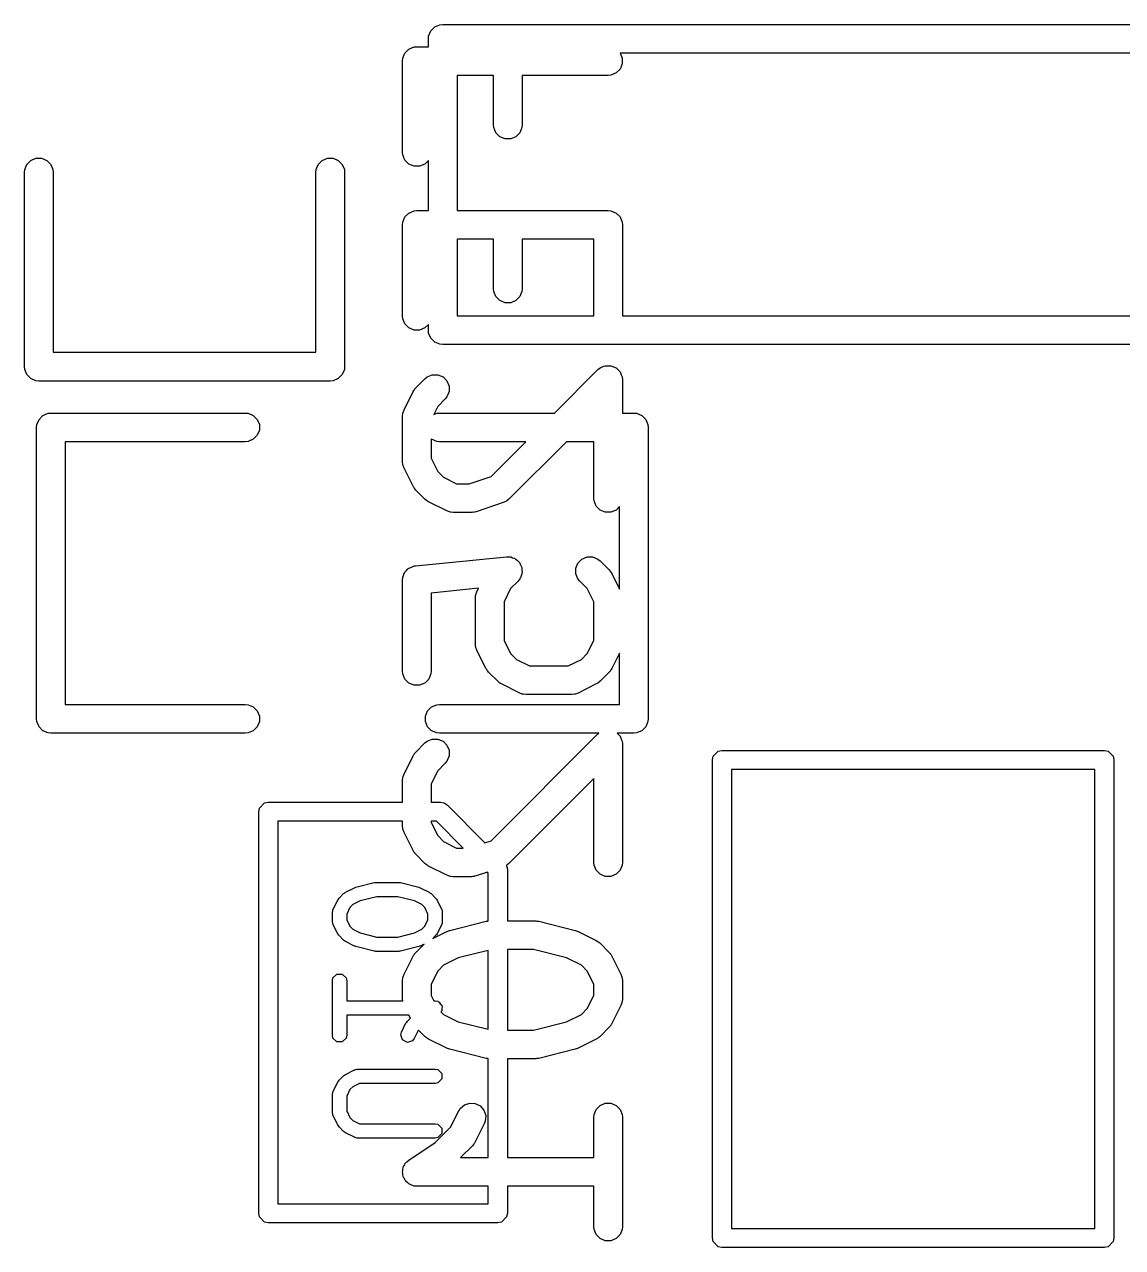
# Model space of a CAD drawing. Extents: x -2.1 to 1.75, y 0.25 to 2.72.
# Drawn here: x 0.987 to 1.2131, y 1.0344 to 1.2863 of the extents above; entities that cross this region are included whole.
import ezdxf

# ---------------------------------------------------------------- set-up
doc = ezdxf.new("R2010")
doc.units = 0
doc.header["$MEASUREMENT"] = 0
doc.layers.add('BLACK', color=7, linetype='CONTINUOUS')

msp = doc.modelspace()

# ---------------------------------------------------------------- linework, layer by layer
at = {"layer": 'BLACK', "linetype": 'CONTINUOUS'}
for p, q in [((1.07025, 1.28388), (1.07069, 1.28495)), ((1.07069, 1.28495), (1.07151, 1.28576)), ((1.07151, 1.28576), (1.07257, 1.2862)), ((1.07257, 1.2862), (1.07315, 1.28626)), ((1.07315, 1.28626), (1.23315, 1.28626)), ((1.0702, 1.28331), (1.07025, 1.28388)), ((1.0702, 1.28168), (1.0702, 1.28331)), ((1.06487, 1.27873), (1.06493, 1.27931)), ((1.06493, 1.27931), (1.06537, 1.28037)), ((1.06537, 1.28037), (1.06619, 1.28119)), ((1.06619, 1.28119), (1.06725, 1.28163)), ((1.06725, 1.28163), (1.06783, 1.28168)), ((1.06783, 1.28168), (1.0702, 1.28168)), ((1.10966, 1.28035), (1.11009, 1.27931)), ((1.2302, 1.28035), (1.10966, 1.28035)), ((1.11009, 1.27931), (1.11009, 1.27815)), ((1.06487, 1.25998), (1.06487, 1.27873)), ((1.10965, 1.27709), (1.10884, 1.27628)), ((1.11009, 1.27815), (1.10965, 1.27709)), ((1.08362, 1.27578), (1.0761, 1.27578)), ((1.0761, 1.27578), (1.0761, 1.24794)), ((1.08362, 1.26561), (1.08362, 1.27578)), ((1.1072, 1.27578), (1.08953, 1.27578)), ((1.08953, 1.27578), (1.08953, 1.26561)), ((1.10777, 1.27583), (1.1072, 1.27578)), ((1.10884, 1.27628), (1.10777, 1.27583)), ((1.08368, 1.26503), (1.08362, 1.26561)), ((1.08412, 1.26397), (1.08368, 1.26503)), ((1.08947, 1.26503), (1.08903, 1.26397)), ((1.08953, 1.26561), (1.08947, 1.26503)), ((1.08493, 1.26315), (1.08412, 1.26397)), ((1.086, 1.26271), (1.08493, 1.26315)), ((1.08715, 1.26271), (1.086, 1.26271)), ((1.08822, 1.26315), (1.08715, 1.26271)), ((1.08903, 1.26397), (1.08822, 1.26315)), ((1.06493, 1.25941), (1.06487, 1.25998)), ((1.06537, 1.25834), (1.06493, 1.25941)), ((0.9871, 1.25638), (0.98754, 1.25745)), ((0.98754, 1.25745), (0.98836, 1.25826)), ((0.98836, 1.25826), (0.98942, 1.2587)), ((0.98942, 1.2587), (0.99058, 1.2587)), ((0.99058, 1.2587), (0.99164, 1.25826)), ((0.99164, 1.25826), (0.99246, 1.25745)), ((0.99246, 1.25745), (0.9929, 1.25638)), ((1.0471, 1.25638), (1.04754, 1.25745)), ((1.04754, 1.25745), (1.04836, 1.25826)), ((1.04836, 1.25826), (1.04942, 1.2587)), ((1.04942, 1.2587), (1.05058, 1.2587)), ((1.05058, 1.2587), (1.05164, 1.25826)), ((1.05164, 1.25826), (1.05246, 1.25745)), ((1.05246, 1.25745), (1.0529, 1.25638)), ((1.06619, 1.25753), (1.06537, 1.25834)), ((1.06725, 1.25709), (1.06619, 1.25753)), ((1.0684, 1.25709), (1.06725, 1.25709)), ((1.06947, 1.25753), (1.0684, 1.25709)), ((1.0702, 1.25826), (1.06947, 1.25753)), ((1.0702, 1.24794), (1.0702, 1.25826)), ((0.98705, 1.25581), (0.9871, 1.25638)), ((0.98705, 1.21581), (0.98705, 1.25581)), ((0.9929, 1.25638), (0.99295, 1.25581)), ((0.99295, 1.25581), (0.99295, 1.21876)), ((1.04705, 1.25581), (1.0471, 1.25638)), ((1.04705, 1.21876), (1.04705, 1.25581)), ((1.0529, 1.25638), (1.05295, 1.25581)), ((1.05295, 1.25581), (1.05295, 1.21581)), ((1.06493, 1.24556), (1.06537, 1.24663)), ((1.06537, 1.24663), (1.06619, 1.24744)), ((1.06619, 1.24744), (1.06725, 1.24788)), ((1.06725, 1.24788), (1.06783, 1.24794)), ((1.06783, 1.24794), (1.0702, 1.24794)), ((1.0761, 1.24794), (1.1072, 1.24794)), ((1.1072, 1.24794), (1.10777, 1.24788)), ((1.10777, 1.24788), (1.10884, 1.24744)), ((1.10884, 1.24744), (1.10965, 1.24663)), ((1.10965, 1.24663), (1.11009, 1.24556)), ((1.06487, 1.24499), (1.06493, 1.24556)), ((1.06487, 1.22624), (1.06487, 1.24499)), ((1.11009, 1.24556), (1.11015, 1.24499)), ((1.11015, 1.24499), (1.11015, 1.22626)), ((1.08362, 1.24203), (1.0761, 1.24203)), ((1.0761, 1.24203), (1.0761, 1.22626)), ((1.08362, 1.23186), (1.08362, 1.24203)), ((1.10424, 1.24203), (1.08953, 1.24203)), ((1.08953, 1.24203), (1.08953, 1.23186)), ((1.10424, 1.22626), (1.10424, 1.24203)), ((1.08368, 1.23129), (1.08362, 1.23186)), ((1.08953, 1.23186), (1.08947, 1.23129)), ((1.08412, 1.23022), (1.08368, 1.23129)), ((1.08493, 1.22941), (1.08412, 1.23022)), ((1.086, 1.22897), (1.08493, 1.22941)), ((1.08715, 1.22897), (1.086, 1.22897)), ((1.08822, 1.22941), (1.08715, 1.22897)), ((1.08903, 1.23022), (1.08822, 1.22941)), ((1.08947, 1.23129), (1.08903, 1.23022)), ((1.06493, 1.22566), (1.06487, 1.22624)), ((1.06537, 1.2246), (1.06493, 1.22566)), ((1.06619, 1.22378), (1.06537, 1.2246)), ((1.0702, 1.22451), (1.06947, 1.22378)), ((1.0702, 1.22331), (1.0702, 1.22451)), ((1.0761, 1.22626), (1.10424, 1.22626)), ((1.11015, 1.22626), (1.2302, 1.22626)), ((1.06725, 1.22334), (1.06619, 1.22378)), ((1.0684, 1.22334), (1.06725, 1.22334)), ((1.06947, 1.22378), (1.0684, 1.22334)), ((1.07025, 1.22273), (1.0702, 1.22331)), ((1.07069, 1.22167), (1.07025, 1.22273)), ((1.07151, 1.22085), (1.07069, 1.22167)), ((1.07257, 1.22041), (1.07151, 1.22085)), ((1.07315, 1.22035), (1.07257, 1.22041)), ((1.23315, 1.22035), (1.07315, 1.22035)), ((0.99295, 1.21876), (1.04705, 1.21876)), ((0.9871, 1.21523), (0.98705, 1.21581)), ((0.98754, 1.21417), (0.9871, 1.21523)), ((0.98836, 1.21335), (0.98754, 1.21417)), ((1.05246, 1.21417), (1.05164, 1.21335)), ((1.0529, 1.21523), (1.05246, 1.21417)), ((1.05295, 1.21581), (1.0529, 1.21523)), ((1.06994, 1.21369), (1.071, 1.21414)), ((1.071, 1.21414), (1.07215, 1.21414)), ((1.07215, 1.21414), (1.07322, 1.21369)), ((1.09617, 1.20626), (1.10511, 1.2152)), ((1.10511, 1.2152), (1.10556, 1.21557)), ((1.10556, 1.21557), (1.10631, 1.21588)), ((1.10631, 1.21588), (1.10662, 1.21601)), ((1.10662, 1.21601), (1.10777, 1.21601)), ((1.10777, 1.21601), (1.10884, 1.21557)), ((1.10884, 1.21557), (1.10965, 1.21475)), ((1.10965, 1.21475), (1.10991, 1.21414)), ((1.10991, 1.21414), (1.11009, 1.21369)), ((0.98942, 1.21291), (0.98836, 1.21335)), ((0.99, 1.21285), (0.98942, 1.21291)), ((1.05, 1.21285), (0.99, 1.21285)), ((1.05058, 1.21291), (1.05, 1.21285)), ((1.05164, 1.21335), (1.05058, 1.21291)), ((1.06737, 1.21117), (1.06743, 1.21123)), ((1.06743, 1.21123), (1.06761, 1.21145)), ((1.06761, 1.21145), (1.06949, 1.21333)), ((1.06949, 1.21333), (1.06994, 1.21369)), ((1.07322, 1.21369), (1.07403, 1.21288)), ((1.07403, 1.21288), (1.07447, 1.21182)), ((1.07447, 1.21182), (1.07447, 1.21066)), ((1.11009, 1.21369), (1.11015, 1.21311)), ((1.11015, 1.21311), (1.11015, 1.20626)), ((1.06519, 1.20694), (1.06706, 1.21068)), ((1.06706, 1.21068), (1.06722, 1.21093)), ((1.06722, 1.21093), (1.06725, 1.211)), ((1.06725, 1.211), (1.06731, 1.21109)), ((1.06731, 1.21109), (1.06737, 1.21117)), ((1.07366, 1.20915), (1.07213, 1.20762)), ((1.07403, 1.2096), (1.07366, 1.20915)), ((1.07447, 1.21066), (1.07403, 1.2096)), ((0.99086, 1.20576), (0.99192, 1.2062)), ((0.99192, 1.2062), (0.9925, 1.20626)), ((0.9925, 1.20626), (1.0325, 1.20626)), ((1.0325, 1.20626), (1.03308, 1.2062)), ((1.03308, 1.2062), (1.03414, 1.20576)), ((1.06487, 1.20561), (1.06493, 1.20619)), ((1.06493, 1.20619), (1.06497, 1.20629)), ((1.06497, 1.20629), (1.06498, 1.20639)), ((1.06498, 1.20639), (1.06519, 1.20694)), ((1.07213, 1.20762), (1.07129, 1.20594)), ((1.07129, 1.20594), (1.07192, 1.2062)), ((1.07192, 1.2062), (1.0725, 1.20626)), ((1.0725, 1.20626), (1.09617, 1.20626)), ((1.11015, 1.20626), (1.1125, 1.20626)), ((1.1125, 1.20626), (1.11308, 1.2062)), ((1.11308, 1.2062), (1.11414, 1.20576)), ((0.98955, 1.20331), (0.9896, 1.20388)), ((0.9896, 1.20388), (0.99004, 1.20495)), ((0.99004, 1.20495), (0.99086, 1.20576)), ((1.03414, 1.20576), (1.03496, 1.20495)), ((1.03496, 1.20495), (1.0354, 1.20388)), ((1.0354, 1.20388), (1.0354, 1.20273)), ((1.06487, 1.19624), (1.06487, 1.20561)), ((1.11414, 1.20576), (1.11496, 1.20495)), ((1.11496, 1.20495), (1.1154, 1.20388)), ((1.1154, 1.20388), (1.11545, 1.20331)), ((0.98955, 1.14331), (0.98955, 1.20331)), ((1.03496, 1.20167), (1.03414, 1.20085)), ((1.0354, 1.20273), (1.03496, 1.20167)), ((1.11545, 1.20331), (1.11545, 1.14331)), ((1.0325, 1.20035), (0.99545, 1.20035)), ((0.99545, 1.20035), (0.99545, 1.14626)), ((1.03308, 1.20041), (1.0325, 1.20035)), ((1.03414, 1.20085), (1.03308, 1.20041)), ((1.07086, 1.20085), (1.07078, 1.20093)), ((1.07078, 1.20093), (1.07078, 1.19694)), ((1.07192, 1.20041), (1.07086, 1.20085)), ((1.0725, 1.20035), (1.07192, 1.20041)), ((1.09026, 1.20035), (1.0725, 1.20035)), ((1.08311, 1.1932), (1.09026, 1.20035)), ((1.09861, 1.20035), (1.08679, 1.18853)), ((1.10424, 1.20035), (1.09861, 1.20035)), ((1.10424, 1.18874), (1.10424, 1.20035)), ((1.06493, 1.19567), (1.06487, 1.19624)), ((1.07078, 1.19694), (1.07213, 1.19424)), ((1.06497, 1.19557), (1.06493, 1.19567)), ((1.06498, 1.19546), (1.06497, 1.19557)), ((1.06519, 1.19492), (1.06498, 1.19546)), ((1.06706, 1.19117), (1.06519, 1.19492)), ((1.07213, 1.19424), (1.07333, 1.19304)), ((1.06722, 1.19092), (1.06706, 1.19117)), ((1.07333, 1.19304), (1.07602, 1.19169)), ((1.07602, 1.19169), (1.0786, 1.19169)), ((1.0786, 1.19169), (1.08311, 1.1932)), ((1.06725, 1.19085), (1.06722, 1.19092)), ((1.06731, 1.19077), (1.06725, 1.19085)), ((1.06737, 1.19068), (1.06731, 1.19077)), ((1.06743, 1.19063), (1.06737, 1.19068)), ((1.06761, 1.1904), (1.06743, 1.19063)), ((1.06949, 1.18853), (1.06761, 1.1904)), ((1.1043, 1.18817), (1.10424, 1.18874)), ((1.06972, 1.18834), (1.06949, 1.18853)), ((1.06977, 1.18828), (1.06972, 1.18834)), ((1.06986, 1.18823), (1.06977, 1.18828)), ((1.06994, 1.18816), (1.06986, 1.18823)), ((1.07001, 1.18813), (1.06994, 1.18816)), ((1.07026, 1.18798), (1.07001, 1.18813)), ((1.07401, 1.1861), (1.07026, 1.18798)), ((1.07455, 1.18589), (1.07401, 1.1861)), ((1.08563, 1.18782), (1.08001, 1.18594)), ((1.08616, 1.18805), (1.08563, 1.18782)), ((1.08624, 1.18812), (1.08616, 1.18805)), ((1.08634, 1.18816), (1.08624, 1.18812)), ((1.08679, 1.18853), (1.08634, 1.18816)), ((1.10474, 1.1871), (1.1043, 1.18817)), ((1.10556, 1.18629), (1.10474, 1.1871)), ((1.10662, 1.18585), (1.10556, 1.18629)), ((1.10884, 1.18629), (1.10777, 1.18585)), ((1.10955, 1.187), (1.10884, 1.18629)), ((1.10955, 1.17002), (1.10955, 1.187)), ((1.07465, 1.18589), (1.07455, 1.18589)), ((1.07475, 1.18585), (1.07465, 1.18589)), ((1.07533, 1.18579), (1.07475, 1.18585)), ((1.07908, 1.18579), (1.07533, 1.18579)), ((1.07937, 1.18582), (1.07908, 1.18579)), ((1.07945, 1.18581), (1.07937, 1.18582)), ((1.07955, 1.18584), (1.07945, 1.18581)), ((1.07965, 1.18585), (1.07955, 1.18584)), ((1.07972, 1.18588), (1.07965, 1.18585)), ((1.08001, 1.18594), (1.07972, 1.18588)), ((1.10777, 1.18585), (1.10662, 1.18585)), ((1.06753, 1.17481), (1.08628, 1.17668)), ((1.08628, 1.17668), (1.08686, 1.17668)), ((1.08686, 1.17668), (1.087, 1.17664)), ((1.087, 1.17664), (1.08715, 1.17664)), ((1.08715, 1.17664), (1.08755, 1.17647)), ((1.08755, 1.17647), (1.08796, 1.17635)), ((1.08796, 1.17635), (1.08808, 1.17626)), ((1.08808, 1.17626), (1.08822, 1.1762)), ((1.08822, 1.1762), (1.08852, 1.17589)), ((1.10099, 1.17538), (1.10181, 1.1762)), ((1.10181, 1.1762), (1.10287, 1.17664)), ((1.10287, 1.17664), (1.10402, 1.17664)), ((1.10402, 1.17664), (1.10509, 1.1762)), ((1.10509, 1.1762), (1.10554, 1.17583)), ((1.06532, 1.17337), (1.06537, 1.17351)), ((1.06537, 1.17351), (1.06568, 1.17381)), ((1.06568, 1.17381), (1.06595, 1.17415)), ((1.06595, 1.17415), (1.06608, 1.17422)), ((1.06608, 1.17422), (1.06619, 1.17432)), ((1.06619, 1.17432), (1.06659, 1.17449)), ((1.06659, 1.17449), (1.06697, 1.17469)), ((1.06697, 1.17469), (1.06718, 1.17474)), ((1.06718, 1.17474), (1.06725, 1.17477)), ((1.06725, 1.17477), (1.06732, 1.17477)), ((1.06732, 1.17477), (1.06753, 1.17481)), ((1.08852, 1.17589), (1.08885, 1.17562)), ((1.08885, 1.17562), (1.08893, 1.17549)), ((1.08893, 1.17549), (1.08903, 1.17538)), ((1.08903, 1.17538), (1.0892, 1.17499)), ((1.0892, 1.17499), (1.0894, 1.17461)), ((1.0894, 1.17461), (1.08941, 1.17446)), ((1.08941, 1.17446), (1.08947, 1.17432)), ((1.08947, 1.17432), (1.08947, 1.17389)), ((1.08947, 1.17389), (1.08951, 1.17346)), ((1.08951, 1.17346), (1.08947, 1.17332)), ((1.10055, 1.17432), (1.10099, 1.17538)), ((1.10055, 1.17317), (1.10055, 1.17432)), ((1.10554, 1.17583), (1.10741, 1.17396)), ((1.10741, 1.17396), (1.1076, 1.17373)), ((1.1076, 1.17373), (1.10766, 1.17368)), ((1.10766, 1.17368), (1.10771, 1.17359)), ((1.10771, 1.17359), (1.10778, 1.17351)), ((1.10778, 1.17351), (1.10781, 1.17344)), ((1.06487, 1.17187), (1.0649, 1.17208)), ((1.06487, 1.15312), (1.06487, 1.17187)), ((1.06489, 1.17215), (1.06491, 1.17222)), ((1.0649, 1.17208), (1.06489, 1.17215)), ((1.06491, 1.17222), (1.06493, 1.17245)), ((1.06493, 1.17245), (1.0651, 1.17284)), ((1.0651, 1.17284), (1.06522, 1.17326)), ((1.06522, 1.17326), (1.06532, 1.17337)), ((1.08866, 1.17166), (1.08713, 1.17012)), ((1.08903, 1.1721), (1.08866, 1.17166)), ((1.08909, 1.17224), (1.08903, 1.1721)), ((1.08918, 1.17236), (1.08909, 1.17224)), ((1.08931, 1.17277), (1.08918, 1.17236)), ((1.08947, 1.17317), (1.08931, 1.17277)), ((1.08947, 1.17332), (1.08947, 1.17317)), ((1.10099, 1.1721), (1.10055, 1.17317)), ((1.10136, 1.17166), (1.10099, 1.1721)), ((1.1029, 1.17012), (1.10136, 1.17166)), ((1.10781, 1.17344), (1.10796, 1.17319)), ((1.10796, 1.17319), (1.10955, 1.17002)), ((1.08055, 1.17017), (1.07078, 1.1692)), ((1.07078, 1.1692), (1.07078, 1.15312)), ((1.07987, 1.16812), (1.07993, 1.1687)), ((1.07993, 1.1687), (1.07997, 1.16879)), ((1.07997, 1.16879), (1.07998, 1.1689)), ((1.07998, 1.1689), (1.08018, 1.16944)), ((1.08018, 1.16944), (1.08055, 1.17017)), ((1.08713, 1.17012), (1.08578, 1.16742)), ((1.10424, 1.16742), (1.1029, 1.17012)), ((1.07987, 1.15875), (1.07987, 1.16812)), ((1.08578, 1.16742), (1.08578, 1.15944)), ((1.10424, 1.15944), (1.10424, 1.16742)), ((1.07993, 1.15817), (1.07987, 1.15875)), ((1.08578, 1.15944), (1.08713, 1.15675)), ((1.1029, 1.15675), (1.10424, 1.15944)), ((1.07997, 1.15807), (1.07993, 1.15817)), ((1.07998, 1.15797), (1.07997, 1.15807)), ((1.08018, 1.15743), (1.07998, 1.15797)), ((1.08206, 1.15368), (1.08018, 1.15743)), ((1.08713, 1.15675), (1.08832, 1.15555)), ((1.1017, 1.15555), (1.1029, 1.15675)), ((1.10955, 1.15684), (1.10796, 1.15368)), ((1.10955, 1.14626), (1.10955, 1.15684)), ((1.08222, 1.15343), (1.08206, 1.15368)), ((1.08225, 1.15336), (1.08222, 1.15343)), ((1.08231, 1.15327), (1.08225, 1.15336)), ((1.08832, 1.15555), (1.09102, 1.1542)), ((1.09102, 1.1542), (1.099, 1.1542)), ((1.099, 1.1542), (1.1017, 1.15555)), ((1.10778, 1.15336), (1.10771, 1.15327)), ((1.10781, 1.15343), (1.10778, 1.15336)), ((1.10796, 1.15368), (1.10781, 1.15343)), ((1.06493, 1.15255), (1.06487, 1.15312)), ((1.06537, 1.15148), (1.06493, 1.15255)), ((1.06619, 1.15067), (1.06537, 1.15148)), ((1.07028, 1.15148), (1.06947, 1.15067)), ((1.07072, 1.15255), (1.07028, 1.15148)), ((1.07078, 1.15312), (1.07072, 1.15255)), ((1.08237, 1.15319), (1.08231, 1.15327)), ((1.08243, 1.15313), (1.08237, 1.15319)), ((1.08261, 1.15291), (1.08243, 1.15313)), ((1.08449, 1.15103), (1.08261, 1.15291)), ((1.08471, 1.15085), (1.08449, 1.15103)), ((1.08476, 1.15079), (1.08471, 1.15085)), ((1.08485, 1.15073), (1.08476, 1.15079)), ((1.10526, 1.15079), (1.10517, 1.15073)), ((1.10531, 1.15085), (1.10526, 1.15079)), ((1.10554, 1.15103), (1.10531, 1.15085)), ((1.10741, 1.15291), (1.10554, 1.15103)), ((1.1076, 1.15313), (1.10741, 1.15291)), ((1.10766, 1.15319), (1.1076, 1.15313)), ((1.10771, 1.15327), (1.10766, 1.15319)), ((1.06725, 1.15023), (1.06619, 1.15067)), ((1.0684, 1.15023), (1.06725, 1.15023)), ((1.06947, 1.15067), (1.0684, 1.15023)), ((1.08493, 1.15067), (1.08485, 1.15073)), ((1.08501, 1.15064), (1.08493, 1.15067)), ((1.08525, 1.15048), (1.08501, 1.15064)), ((1.089, 1.14861), (1.08525, 1.15048)), ((1.08954, 1.1484), (1.089, 1.14861)), ((1.08965, 1.14839), (1.08954, 1.1484)), ((1.08975, 1.14835), (1.08965, 1.14839)), ((1.09032, 1.14829), (1.08975, 1.14835)), ((1.0997, 1.14829), (1.09032, 1.14829)), ((1.10027, 1.14835), (1.0997, 1.14829)), ((1.10037, 1.14839), (1.10027, 1.14835)), ((1.10048, 1.1484), (1.10037, 1.14839)), ((1.10102, 1.14861), (1.10048, 1.1484)), ((1.10477, 1.15048), (1.10102, 1.14861)), ((1.10502, 1.15064), (1.10477, 1.15048)), ((1.10509, 1.15067), (1.10502, 1.15064)), ((1.10517, 1.15073), (1.10509, 1.15067)), ((0.99545, 1.14626), (1.0325, 1.14626)), ((1.0325, 1.14626), (1.03308, 1.1462)), ((1.03308, 1.1462), (1.03414, 1.14576)), ((1.03414, 1.14576), (1.03496, 1.14495)), ((1.07004, 1.14495), (1.07086, 1.14576)), ((1.07086, 1.14576), (1.07192, 1.1462)), ((1.07192, 1.1462), (1.0725, 1.14626)), ((1.0725, 1.14626), (1.10955, 1.14626)), ((0.9896, 1.14273), (0.98955, 1.14331)), ((1.03496, 1.14495), (1.0354, 1.14388)), ((1.0354, 1.14388), (1.0354, 1.14273)), ((1.0696, 1.14388), (1.07004, 1.14495)), ((1.0696, 1.14273), (1.0696, 1.14388)), ((1.11545, 1.14331), (1.1154, 1.14273)), ((0.99004, 1.14167), (0.9896, 1.14273)), ((0.99086, 1.14085), (0.99004, 1.14167)), ((0.99192, 1.14041), (0.99086, 1.14085)), ((1.03414, 1.14085), (1.03308, 1.14041)), ((1.03496, 1.14167), (1.03414, 1.14085)), ((1.0354, 1.14273), (1.03496, 1.14167)), ((1.07004, 1.14167), (1.0696, 1.14273)), ((1.07086, 1.14085), (1.07004, 1.14167)), ((1.07192, 1.14041), (1.07086, 1.14085)), ((1.11414, 1.14085), (1.11308, 1.14041)), ((1.11496, 1.14167), (1.11414, 1.14085)), ((1.1154, 1.14273), (1.11496, 1.14167)), ((0.9925, 1.14035), (0.99192, 1.14041)), ((1.0325, 1.14035), (0.9925, 1.14035)), ((1.03308, 1.14041), (1.0325, 1.14035)), ((1.06761, 1.13646), (1.06949, 1.13834)), ((1.06949, 1.13834), (1.06994, 1.1387)), ((1.06994, 1.1387), (1.071, 1.13914)), ((1.071, 1.13914), (1.07215, 1.13914)), ((1.0725, 1.14035), (1.07192, 1.14041)), ((1.07215, 1.13914), (1.07322, 1.1387)), ((1.10528, 1.14035), (1.0725, 1.14035)), ((1.07322, 1.1387), (1.07403, 1.13789)), ((1.08311, 1.11821), (1.10511, 1.14021)), ((1.10511, 1.14021), (1.10528, 1.14035)), ((1.1125, 1.14035), (1.10906, 1.14035)), ((1.10906, 1.14035), (1.10965, 1.13976)), ((1.10965, 1.13976), (1.10991, 1.13914)), ((1.10991, 1.13914), (1.11009, 1.1387)), ((1.11009, 1.1387), (1.11015, 1.13812)), ((1.11308, 1.14041), (1.1125, 1.14035)), ((1.06519, 1.13194), (1.06706, 1.13569)), ((1.06706, 1.13569), (1.06722, 1.13594)), ((1.06722, 1.13594), (1.06725, 1.13601)), ((1.06725, 1.13601), (1.06731, 1.1361)), ((1.06731, 1.1361), (1.06737, 1.13618)), ((1.06737, 1.13618), (1.06743, 1.13624)), ((1.06743, 1.13624), (1.06761, 1.13646)), ((1.07403, 1.13789), (1.07447, 1.13682)), ((1.07447, 1.13567), (1.07403, 1.13461)), ((1.07447, 1.13682), (1.07447, 1.13567)), ((1.11015, 1.13812), (1.11015, 1.11375)), ((1.12881, 1.1356), (1.12988, 1.13666)), ((1.12988, 1.13666), (1.13063, 1.13681)), ((1.13063, 1.13681), (1.20937, 1.13681)), ((1.20937, 1.13681), (1.21012, 1.13666)), ((1.21012, 1.13666), (1.21119, 1.1356)), ((1.07366, 1.13416), (1.07213, 1.13262)), ((1.07403, 1.13461), (1.07366, 1.13416)), ((1.12866, 1.13484), (1.12881, 1.1356)), ((1.12866, 1.03642), (1.12866, 1.13484)), ((1.21119, 1.1356), (1.21134, 1.13484)), ((1.21134, 1.13484), (1.21134, 1.03642)), ((1.06487, 1.13062), (1.06493, 1.1312)), ((1.06493, 1.1312), (1.06497, 1.1313)), ((1.06497, 1.1313), (1.06498, 1.1314)), ((1.06498, 1.1314), (1.06519, 1.13194)), ((1.07213, 1.13262), (1.07078, 1.12993)), ((1.10424, 1.13099), (1.08679, 1.11354)), ((1.10424, 1.11375), (1.10424, 1.13099)), ((1.1326, 1.13287), (1.1326, 1.03839)), ((1.2074, 1.13287), (1.1326, 1.13287)), ((1.2074, 1.03839), (1.2074, 1.13287)), ((1.06487, 1.12614), (1.06487, 1.13062)), ((1.07078, 1.12993), (1.07078, 1.12614)), ((1.03543, 1.12493), (1.03649, 1.12599)), ((1.03649, 1.12599), (1.03724, 1.12614)), ((1.03724, 1.12614), (1.06487, 1.12614)), ((1.07078, 1.12614), (1.07268, 1.12614)), ((1.07268, 1.12614), (1.07343, 1.12599)), ((1.07343, 1.12599), (1.07407, 1.12557)), ((1.03528, 1.12417), (1.03543, 1.12493)), ((1.03528, 1.0415), (1.03528, 1.12417)), ((1.07407, 1.12557), (1.08185, 1.11779)), ((1.03921, 1.1222), (1.03921, 1.04346)), ((1.06487, 1.1222), (1.03921, 1.1222)), ((1.06487, 1.12125), (1.06487, 1.1222)), ((1.06493, 1.12067), (1.06487, 1.12125)), ((1.06497, 1.12058), (1.06493, 1.12067)), ((1.06498, 1.12047), (1.06497, 1.12058)), ((1.07078, 1.1222), (1.07078, 1.12195)), ((1.07186, 1.1222), (1.07078, 1.1222)), ((1.07078, 1.12195), (1.07213, 1.11925)), ((1.07736, 1.1167), (1.07186, 1.1222)), ((1.06519, 1.11993), (1.06498, 1.12047)), ((1.06706, 1.11618), (1.06519, 1.11993)), ((1.07213, 1.11925), (1.07333, 1.11805)), ((1.07333, 1.11805), (1.07602, 1.1167)), ((1.08185, 1.11779), (1.08311, 1.11821)), ((1.06722, 1.11593), (1.06706, 1.11618)), ((1.06725, 1.11586), (1.06722, 1.11593)), ((1.06731, 1.11578), (1.06725, 1.11586)), ((1.06737, 1.11569), (1.06731, 1.11578)), ((1.06743, 1.11564), (1.06737, 1.11569)), ((1.06761, 1.11541), (1.06743, 1.11564)), ((1.07602, 1.1167), (1.07736, 1.1167)), ((1.06949, 1.11354), (1.06761, 1.11541)), ((1.06972, 1.11335), (1.06949, 1.11354)), ((1.06977, 1.11329), (1.06972, 1.11335)), ((1.06986, 1.11324), (1.06977, 1.11329)), ((1.06994, 1.11317), (1.06986, 1.11324)), ((1.07001, 1.11314), (1.06994, 1.11317)), ((1.07026, 1.11299), (1.07001, 1.11314)), ((1.08634, 1.11317), (1.08629, 1.11315)), ((1.08629, 1.11315), (1.08631, 1.11312)), ((1.08631, 1.11312), (1.08646, 1.11236)), ((1.08679, 1.11354), (1.08634, 1.11317)), ((1.1043, 1.11318), (1.10424, 1.11375)), ((1.10474, 1.11211), (1.1043, 1.11318)), ((1.11009, 1.11318), (1.10965, 1.11211)), ((1.11015, 1.11375), (1.11009, 1.11318)), ((1.07401, 1.11111), (1.07026, 1.11299)), ((1.07455, 1.1109), (1.07401, 1.11111)), ((1.07465, 1.1109), (1.07455, 1.1109)), ((1.07475, 1.11086), (1.07465, 1.1109)), ((1.07533, 1.1108), (1.07475, 1.11086)), ((1.07908, 1.1108), (1.07533, 1.1108)), ((1.07937, 1.11083), (1.07908, 1.1108)), ((1.07945, 1.11082), (1.07937, 1.11083)), ((1.07955, 1.11085), (1.07945, 1.11082)), ((1.07965, 1.11086), (1.07955, 1.11085)), ((1.07972, 1.11089), (1.07965, 1.11086)), ((1.08001, 1.11095), (1.07972, 1.11089)), ((1.08234, 1.11173), (1.08001, 1.11095)), ((1.08252, 1.11155), (1.08234, 1.11173)), ((1.08252, 1.10168), (1.08252, 1.11155)), ((1.08646, 1.11236), (1.08646, 1.10171)), ((1.10556, 1.1113), (1.10474, 1.11211)), ((1.10662, 1.11086), (1.10556, 1.1113)), ((1.10777, 1.11086), (1.10662, 1.11086)), ((1.10884, 1.1113), (1.10777, 1.11086)), ((1.10965, 1.11211), (1.10884, 1.1113)), ((1.05313, 1.10759), (1.055, 1.10853)), ((1.055, 1.10853), (1.05516, 1.10857)), ((1.05516, 1.10857), (1.0553, 1.10864)), ((1.0553, 1.10864), (1.05905, 1.10958)), ((1.05905, 1.10958), (1.05923, 1.10959)), ((1.05923, 1.10959), (1.05941, 1.10962)), ((1.05941, 1.10962), (1.0641, 1.10962)), ((1.0641, 1.10962), (1.06428, 1.10959)), ((1.06428, 1.10959), (1.06446, 1.10958)), ((1.06446, 1.10958), (1.06821, 1.10864)), ((1.06821, 1.10864), (1.06835, 1.10857)), ((1.06835, 1.10857), (1.06851, 1.10853)), ((1.06851, 1.10853), (1.07038, 1.10759)), ((1.05059, 1.10412), (1.05153, 1.10599)), ((1.05153, 1.10599), (1.05167, 1.10618)), ((1.05167, 1.10618), (1.05181, 1.10638)), ((1.05181, 1.10638), (1.05274, 1.10731)), ((1.05274, 1.10731), (1.05294, 1.10744)), ((1.05294, 1.10744), (1.05313, 1.10759)), ((1.05618, 1.10581), (1.05466, 1.10506)), ((1.05959, 1.10667), (1.05618, 1.10581)), ((1.06392, 1.10667), (1.05959, 1.10667)), ((1.06733, 1.10581), (1.06392, 1.10667)), ((1.06885, 1.10506), (1.06733, 1.10581)), ((1.07038, 1.10759), (1.07057, 1.10744)), ((1.07057, 1.10744), (1.07077, 1.10731)), ((1.07077, 1.10731), (1.0717, 1.10638)), ((1.0717, 1.10638), (1.07184, 1.10618)), ((1.07184, 1.10618), (1.07198, 1.10599)), ((1.07198, 1.10599), (1.07292, 1.10412)), ((1.05044, 1.10356), (1.0505, 1.10379)), ((1.05045, 1.10353), (1.05044, 1.10356)), ((1.05044, 1.10346), (1.05045, 1.10353)), ((1.05044, 1.10158), (1.05044, 1.10346)), ((1.0505, 1.10379), (1.05055, 1.10402)), ((1.05055, 1.10402), (1.05057, 1.10405)), ((1.05057, 1.10405), (1.05059, 1.10412)), ((1.05406, 1.10446), (1.05339, 1.10311)), ((1.05339, 1.10311), (1.05339, 1.10193)), ((1.05466, 1.10506), (1.05406, 1.10446)), ((1.06945, 1.10446), (1.06885, 1.10506)), ((1.07012, 1.10311), (1.06945, 1.10446)), ((1.07012, 1.10193), (1.07012, 1.10311)), ((1.07292, 1.10412), (1.07294, 1.10405)), ((1.07294, 1.10405), (1.07296, 1.10402)), ((1.07296, 1.10402), (1.07301, 1.10379)), ((1.07301, 1.10379), (1.07307, 1.10356)), ((1.07307, 1.10356), (1.07306, 1.10353)), ((1.07306, 1.10353), (1.07307, 1.10346)), ((1.07307, 1.10346), (1.07307, 1.10158)), ((1.05045, 1.10151), (1.05044, 1.10158)), ((1.05044, 1.10148), (1.05045, 1.10151)), ((1.0505, 1.10125), (1.05044, 1.10148)), ((1.05055, 1.10102), (1.0505, 1.10125)), ((1.05057, 1.10099), (1.05055, 1.10102)), ((1.05059, 1.10092), (1.05057, 1.10099)), ((1.05153, 1.09905), (1.05059, 1.10092)), ((1.05339, 1.10193), (1.05406, 1.10058)), ((1.05406, 1.10058), (1.05466, 1.09998)), ((1.06885, 1.09998), (1.06945, 1.10058)), ((1.06945, 1.10058), (1.07012, 1.10193)), ((1.07292, 1.10092), (1.07198, 1.09905)), ((1.07294, 1.10099), (1.07292, 1.10092)), ((1.07296, 1.10102), (1.07294, 1.10099)), ((1.07301, 1.10125), (1.07296, 1.10102)), ((1.07307, 1.10148), (1.07301, 1.10125)), ((1.07307, 1.10158), (1.07306, 1.10151)), ((1.07306, 1.10151), (1.07307, 1.10148)), ((1.07461, 1.09974), (1.08211, 1.10162)), ((1.08211, 1.10162), (1.08221, 1.10163)), ((1.08221, 1.10163), (1.08225, 1.10165)), ((1.08225, 1.10165), (1.08247, 1.10167)), ((1.08247, 1.10167), (1.08252, 1.10168)), ((1.08646, 1.10171), (1.0922, 1.10171)), ((1.0922, 1.10171), (1.0923, 1.1017)), ((1.0923, 1.1017), (1.09234, 1.1017)), ((1.09234, 1.1017), (1.09256, 1.10167)), ((1.09256, 1.10167), (1.09278, 1.10165)), ((1.09278, 1.10165), (1.09282, 1.10163)), ((1.09282, 1.10163), (1.09292, 1.10162)), ((1.09292, 1.10162), (1.10041, 1.09974)), ((1.05167, 1.09886), (1.05153, 1.09905)), ((1.05181, 1.09866), (1.05167, 1.09886)), ((1.05274, 1.09773), (1.05181, 1.09866)), ((1.05466, 1.09998), (1.05618, 1.09923)), ((1.05618, 1.09923), (1.05959, 1.09837)), ((1.05959, 1.09837), (1.06392, 1.09837)), ((1.06392, 1.09837), (1.06733, 1.09923)), ((1.06733, 1.09923), (1.06885, 1.09998)), ((1.07112, 1.09807), (1.07401, 1.09952)), ((1.0717, 1.09866), (1.07112, 1.09807)), ((1.07184, 1.09886), (1.0717, 1.09866)), ((1.07198, 1.09905), (1.07184, 1.09886)), ((1.07401, 1.09952), (1.07405, 1.09954)), ((1.07405, 1.09954), (1.07407, 1.09955)), ((1.07407, 1.09955), (1.07431, 1.09963)), ((1.07431, 1.09963), (1.07455, 1.09973)), ((1.07455, 1.09973), (1.07457, 1.09973)), ((1.07457, 1.09973), (1.07461, 1.09974)), ((1.10041, 1.09974), (1.10046, 1.09973)), ((1.10046, 1.09973), (1.10048, 1.09973)), ((1.10048, 1.09973), (1.10072, 1.09963)), ((1.10072, 1.09963), (1.10096, 1.09955)), ((1.10096, 1.09955), (1.10098, 1.09954)), ((1.10098, 1.09954), (1.10102, 1.09952)), ((1.10102, 1.09952), (1.10477, 1.09764)), ((1.05294, 1.09759), (1.05274, 1.09773)), ((1.05313, 1.09745), (1.05294, 1.09759)), ((1.055, 1.09651), (1.05313, 1.09745)), ((1.05516, 1.09647), (1.055, 1.09651)), ((1.0553, 1.0964), (1.05516, 1.09647)), ((1.05905, 1.09546), (1.0553, 1.0964)), ((1.05923, 1.09545), (1.05905, 1.09546)), ((1.05941, 1.09542), (1.05923, 1.09545)), ((1.0641, 1.09542), (1.05941, 1.09542)), ((1.06428, 1.09545), (1.0641, 1.09542)), ((1.06446, 1.09546), (1.06428, 1.09545)), ((1.06821, 1.0964), (1.06446, 1.09546)), ((1.06761, 1.09522), (1.06931, 1.09691)), ((1.06835, 1.09647), (1.06821, 1.0964)), ((1.06851, 1.09651), (1.06835, 1.09647)), ((1.06931, 1.09691), (1.06851, 1.09651)), ((1.08252, 1.09563), (1.07636, 1.09409)), ((1.08252, 1.07938), (1.08252, 1.09563)), ((1.09184, 1.0958), (1.08646, 1.0958)), ((1.08646, 1.0958), (1.08646, 1.07921)), ((1.09867, 1.09409), (1.09184, 1.0958)), ((1.10477, 1.09764), (1.10502, 1.09749)), ((1.10502, 1.09749), (1.10509, 1.09746)), ((1.10509, 1.09746), (1.10517, 1.09739)), ((1.10517, 1.09739), (1.10526, 1.09734)), ((1.10526, 1.09734), (1.10531, 1.09728)), ((1.10531, 1.09728), (1.10554, 1.09709)), ((1.10554, 1.09709), (1.10741, 1.09522)), ((1.06519, 1.0907), (1.06706, 1.09445)), ((1.06706, 1.09445), (1.06722, 1.0947)), ((1.06722, 1.0947), (1.06725, 1.09477)), ((1.06725, 1.09477), (1.06731, 1.09485)), ((1.06731, 1.09485), (1.06737, 1.09494)), ((1.06737, 1.09494), (1.06743, 1.09499)), ((1.06743, 1.09499), (1.06761, 1.09522)), ((1.07636, 1.09409), (1.07333, 1.09258)), ((1.1017, 1.09258), (1.09867, 1.09409)), ((1.10741, 1.09522), (1.1076, 1.09499)), ((1.1076, 1.09499), (1.10766, 1.09494)), ((1.10766, 1.09494), (1.10771, 1.09485)), ((1.10771, 1.09485), (1.10778, 1.09477)), ((1.10778, 1.09477), (1.10781, 1.0947)), ((1.10781, 1.0947), (1.10796, 1.09445)), ((1.10796, 1.09445), (1.10984, 1.0907)), ((1.05055, 1.08996), (1.05135, 1.09076)), ((1.05135, 1.09076), (1.05248, 1.09076)), ((1.05248, 1.09076), (1.05328, 1.08996)), ((1.06498, 1.09016), (1.06519, 1.0907)), ((1.07213, 1.09138), (1.07078, 1.08868)), ((1.07333, 1.09258), (1.07213, 1.09138)), ((1.1029, 1.09138), (1.1017, 1.09258)), ((1.10424, 1.08868), (1.1029, 1.09138)), ((1.10984, 1.0907), (1.11005, 1.09016)), ((1.05044, 1.0894), (1.05055, 1.08996)), ((1.05044, 1.07815), (1.05044, 1.0894)), ((1.05328, 1.08996), (1.05339, 1.0894)), ((1.05339, 1.0894), (1.05339, 1.08525)), ((1.06487, 1.08938), (1.06493, 1.08996)), ((1.06487, 1.08563), (1.06487, 1.08938)), ((1.06493, 1.08996), (1.06497, 1.09005)), ((1.06497, 1.09005), (1.06498, 1.09016)), ((1.07078, 1.08868), (1.07078, 1.08633)), ((1.10424, 1.08633), (1.10424, 1.08868)), ((1.11005, 1.09016), (1.11005, 1.09005)), ((1.11005, 1.09005), (1.11009, 1.08996)), ((1.11009, 1.08996), (1.11015, 1.08938)), ((1.11015, 1.08938), (1.11015, 1.08563)), ((1.06491, 1.08525), (1.06487, 1.08563)), ((1.07078, 1.08633), (1.07132, 1.08525)), ((1.1029, 1.08363), (1.10424, 1.08633)), ((1.11015, 1.08563), (1.11009, 1.08505)), ((1.05339, 1.08525), (1.06491, 1.08525)), ((1.07132, 1.08525), (1.0716, 1.08525)), ((1.0716, 1.08525), (1.07216, 1.08514)), ((1.07216, 1.08514), (1.07227, 1.08503)), ((1.07227, 1.08503), (1.07242, 1.085)), ((1.07242, 1.085), (1.07266, 1.08464)), ((1.07266, 1.08464), (1.07296, 1.08434)), ((1.07285, 1.0831), (1.07282, 1.08295)), ((1.07282, 1.08295), (1.07282, 1.08294)), ((1.07282, 1.08294), (1.07333, 1.08243)), ((1.07296, 1.08321), (1.07285, 1.0831)), ((1.07296, 1.08434), (1.07296, 1.08419)), ((1.07296, 1.08419), (1.07305, 1.08406)), ((1.07305, 1.08406), (1.07296, 1.08364)), ((1.07296, 1.08364), (1.07296, 1.08321)), ((1.1017, 1.08243), (1.1029, 1.08363)), ((1.10984, 1.08431), (1.10796, 1.08056)), ((1.11005, 1.08485), (1.10984, 1.08431)), ((1.11009, 1.08505), (1.11005, 1.08496)), ((1.11005, 1.08496), (1.11005, 1.08485)), ((1.06619, 1.0823), (1.05339, 1.0823)), ((1.05339, 1.0823), (1.05339, 1.07815)), ((1.06465, 1.07881), (1.06559, 1.08068)), ((1.06559, 1.08068), (1.06574, 1.08087)), ((1.06574, 1.08087), (1.06587, 1.08107)), ((1.06587, 1.08107), (1.06649, 1.08169)), ((1.06649, 1.08169), (1.06619, 1.0823)), ((1.07333, 1.08243), (1.07636, 1.08092)), ((1.07636, 1.08092), (1.08252, 1.07938)), ((1.09184, 1.07921), (1.09867, 1.08092)), ((1.09867, 1.08092), (1.1017, 1.08243)), ((1.10781, 1.08031), (1.10778, 1.08024)), ((1.10796, 1.08056), (1.10781, 1.08031)), ((1.05055, 1.07758), (1.05044, 1.07815)), ((1.05339, 1.07815), (1.05328, 1.07758)), ((1.0645, 1.07825), (1.06465, 1.07881)), ((1.06486, 1.07718), (1.0645, 1.07825)), ((1.06812, 1.07915), (1.06729, 1.07749)), ((1.06819, 1.07922), (1.06812, 1.07915)), ((1.06949, 1.07792), (1.06819, 1.07922)), ((1.06972, 1.07773), (1.06949, 1.07792)), ((1.08646, 1.07921), (1.09184, 1.07921)), ((1.10554, 1.07792), (1.10531, 1.07773)), ((1.10741, 1.07979), (1.10554, 1.07792)), ((1.1076, 1.08002), (1.10741, 1.07979)), ((1.10766, 1.08007), (1.1076, 1.08002)), ((1.10771, 1.08016), (1.10766, 1.08007)), ((1.10778, 1.08024), (1.10771, 1.08016)), ((1.05135, 1.07678), (1.05055, 1.07758)), ((1.05248, 1.07678), (1.05135, 1.07678)), ((1.05328, 1.07758), (1.05248, 1.07678)), ((1.06587, 1.07668), (1.06486, 1.07718)), ((1.06694, 1.07703), (1.06587, 1.07668)), ((1.06729, 1.07749), (1.06694, 1.07703)), ((1.06977, 1.07767), (1.06972, 1.07773)), ((1.06986, 1.07762), (1.06977, 1.07767)), ((1.06994, 1.07755), (1.06986, 1.07762)), ((1.07001, 1.07752), (1.06994, 1.07755)), ((1.07026, 1.07736), (1.07001, 1.07752)), ((1.07401, 1.07549), (1.07026, 1.07736)), ((1.07405, 1.07547), (1.07401, 1.07549)), ((1.07407, 1.07546), (1.07405, 1.07547)), ((1.07431, 1.07537), (1.07407, 1.07546)), ((1.07455, 1.07528), (1.07431, 1.07537)), ((1.07457, 1.07528), (1.07455, 1.07528)), ((1.07461, 1.07527), (1.07457, 1.07528)), ((1.08211, 1.07339), (1.07461, 1.07527)), ((1.10041, 1.07527), (1.09292, 1.07339)), ((1.10046, 1.07528), (1.10041, 1.07527)), ((1.10048, 1.07528), (1.10046, 1.07528)), ((1.10072, 1.07537), (1.10048, 1.07528)), ((1.10096, 1.07546), (1.10072, 1.07537)), ((1.10098, 1.07547), (1.10096, 1.07546)), ((1.10102, 1.07549), (1.10098, 1.07547)), ((1.10477, 1.07736), (1.10102, 1.07549)), ((1.10502, 1.07752), (1.10477, 1.07736)), ((1.10509, 1.07755), (1.10502, 1.07752)), ((1.10517, 1.07762), (1.10509, 1.07755)), ((1.10526, 1.07767), (1.10517, 1.07762)), ((1.10531, 1.07773), (1.10526, 1.07767)), ((1.08221, 1.07338), (1.08211, 1.07339)), ((1.08225, 1.07336), (1.08221, 1.07338)), ((1.08247, 1.07334), (1.08225, 1.07336)), ((1.08252, 1.07333), (1.08247, 1.07334)), ((1.08252, 1.05296), (1.08252, 1.07333)), ((1.0922, 1.0733), (1.08646, 1.0733)), ((1.08646, 1.0733), (1.08646, 1.05296)), ((1.0923, 1.07331), (1.0922, 1.0733)), ((1.09234, 1.07331), (1.0923, 1.07331)), ((1.09256, 1.07334), (1.09234, 1.07331)), ((1.09278, 1.07336), (1.09256, 1.07334)), ((1.09282, 1.07338), (1.09278, 1.07336)), ((1.09292, 1.07339), (1.09282, 1.07338)), ((1.05313, 1.07009), (1.055, 1.07103)), ((1.055, 1.07103), (1.05507, 1.07105)), ((1.05507, 1.07105), (1.0551, 1.07108)), ((1.0551, 1.07108), (1.05533, 1.07112)), ((1.05533, 1.07112), (1.05556, 1.07118)), ((1.05556, 1.07118), (1.05559, 1.07117)), ((1.05559, 1.07117), (1.05566, 1.07119)), ((1.05566, 1.07119), (1.0716, 1.07119)), ((1.0716, 1.07119), (1.07216, 1.07108)), ((1.07216, 1.07108), (1.07296, 1.07028)), ((1.07296, 1.07028), (1.07296, 1.06915)), ((1.05059, 1.06662), (1.05153, 1.0685)), ((1.05153, 1.0685), (1.05167, 1.06868)), ((1.05167, 1.06868), (1.05181, 1.06888)), ((1.05181, 1.06888), (1.05274, 1.06982)), ((1.05274, 1.06982), (1.05294, 1.06995)), ((1.05294, 1.06995), (1.05313, 1.07009)), ((1.05601, 1.06823), (1.05466, 1.06756)), ((1.0716, 1.06823), (1.05601, 1.06823)), ((1.07216, 1.06835), (1.0716, 1.06823)), ((1.07296, 1.06915), (1.07216, 1.06835)), ((1.05044, 1.06607), (1.0505, 1.06629)), ((1.05045, 1.06603), (1.05044, 1.06607)), ((1.05044, 1.06596), (1.05045, 1.06603)), ((1.05044, 1.06221), (1.05044, 1.06596)), ((1.0505, 1.06629), (1.05055, 1.06653)), ((1.05055, 1.06653), (1.05057, 1.06655)), ((1.05057, 1.06655), (1.05059, 1.06662)), ((1.05406, 1.06696), (1.05339, 1.06561)), ((1.05339, 1.06561), (1.05339, 1.06256)), ((1.05466, 1.06756), (1.05406, 1.06696)), ((1.07644, 1.06258), (1.07674, 1.06307)), ((1.07674, 1.06307), (1.07761, 1.06382)), ((1.07761, 1.06382), (1.07871, 1.06419)), ((1.07871, 1.06419), (1.07986, 1.06411)), ((1.07986, 1.06411), (1.08089, 1.06359)), ((1.08089, 1.06359), (1.08164, 1.06272)), ((1.08164, 1.06272), (1.08201, 1.06163)), ((1.1043, 1.06183), (1.10474, 1.0629)), ((1.10474, 1.0629), (1.10556, 1.06371)), ((1.10556, 1.06371), (1.10662, 1.06415)), ((1.10662, 1.06415), (1.10777, 1.06415)), ((1.10777, 1.06415), (1.10884, 1.06371)), ((1.10884, 1.06371), (1.10965, 1.0629)), ((1.10965, 1.0629), (1.11009, 1.06183)), ((1.05045, 1.06214), (1.05044, 1.06221)), ((1.05044, 1.06211), (1.05045, 1.06214)), ((1.0505, 1.06188), (1.05044, 1.06211)), ((1.05055, 1.06165), (1.0505, 1.06188)), ((1.05057, 1.06162), (1.05055, 1.06165)), ((1.05059, 1.06155), (1.05057, 1.06162)), ((1.05153, 1.05968), (1.05059, 1.06155)), ((1.05339, 1.06256), (1.05406, 1.06121)), ((1.05406, 1.06121), (1.05466, 1.06061)), ((1.05466, 1.06061), (1.05601, 1.05994)), ((1.07477, 1.05926), (1.07644, 1.06258)), ((1.08192, 1.06048), (1.08172, 1.05994)), ((1.08201, 1.06163), (1.08192, 1.06048)), ((1.10424, 1.06126), (1.1043, 1.06183)), ((1.10424, 1.05296), (1.10424, 1.06126)), ((1.11009, 1.06183), (1.11015, 1.06126)), ((1.11015, 1.06126), (1.11015, 1.03876)), ((1.05167, 1.05949), (1.05153, 1.05968)), ((1.05181, 1.05929), (1.05167, 1.05949)), ((1.05274, 1.05836), (1.05181, 1.05929)), ((1.05294, 1.05822), (1.05274, 1.05836)), ((1.05313, 1.05808), (1.05294, 1.05822)), ((1.055, 1.05714), (1.05313, 1.05808)), ((1.05601, 1.05994), (1.0716, 1.05994)), ((1.07157, 1.05605), (1.07477, 1.05926)), ((1.0716, 1.05994), (1.07216, 1.05983)), ((1.07216, 1.05983), (1.07296, 1.05903)), ((1.07296, 1.0579), (1.07216, 1.0571)), ((1.07296, 1.05903), (1.07296, 1.0579)), ((1.08172, 1.05994), (1.07984, 1.05619)), ((1.05507, 1.05712), (1.055, 1.05714)), ((1.0551, 1.0571), (1.05507, 1.05712)), ((1.05533, 1.05705), (1.0551, 1.0571)), ((1.05556, 1.05699), (1.05533, 1.05705)), ((1.05559, 1.057), (1.05556, 1.05699)), ((1.05566, 1.05699), (1.05559, 1.057)), ((1.0716, 1.05699), (1.05566, 1.05699)), ((1.06619, 1.05247), (1.07157, 1.05605)), ((1.07216, 1.0571), (1.0716, 1.05699)), ((1.07929, 1.05542), (1.07683, 1.05296)), ((1.07948, 1.05565), (1.07929, 1.05542)), ((1.07953, 1.0557), (1.07948, 1.05565)), ((1.07959, 1.05579), (1.07953, 1.0557)), ((1.07966, 1.05587), (1.07959, 1.05579)), ((1.07969, 1.05594), (1.07966, 1.05587)), ((1.07984, 1.05619), (1.07969, 1.05594)), ((1.07683, 1.05296), (1.08252, 1.05296)), ((1.08646, 1.05296), (1.10424, 1.05296)), ((1.06487, 1.05001), (1.06493, 1.0503)), ((1.06493, 1.05059), (1.06504, 1.05086)), ((1.06493, 1.0503), (1.06493, 1.05059)), ((1.06504, 1.05086), (1.0651, 1.05114)), ((1.0651, 1.05114), (1.06526, 1.05138)), ((1.06526, 1.05138), (1.06537, 1.05165)), ((1.06537, 1.05165), (1.06558, 1.05186)), ((1.06558, 1.05186), (1.06574, 1.0521)), ((1.06574, 1.0521), (1.06618, 1.05246)), ((1.06618, 1.05246), (1.06619, 1.05246)), ((1.06619, 1.05246), (1.06619, 1.05247)), ((1.06619, 1.05246), (1.06619, 1.05246)), ((1.06493, 1.04973), (1.06487, 1.05001)), ((1.06493, 1.04943), (1.06493, 1.04973)), ((1.06504, 1.04917), (1.06493, 1.04943)), ((1.0651, 1.04888), (1.06504, 1.04917)), ((1.06526, 1.04864), (1.0651, 1.04888)), ((1.06537, 1.04837), (1.06526, 1.04864)), ((1.06558, 1.04816), (1.06537, 1.04837)), ((1.06574, 1.04792), (1.06558, 1.04816)), ((1.06598, 1.04776), (1.06574, 1.04792)), ((1.06619, 1.04755), (1.06598, 1.04776)), ((1.06645, 1.04744), (1.06619, 1.04755)), ((1.06669, 1.04728), (1.06645, 1.04744)), ((1.06698, 1.04723), (1.06669, 1.04728)), ((1.06725, 1.04711), (1.06698, 1.04723)), ((1.06782, 1.04706), (1.06725, 1.04711)), ((1.06783, 1.04706), (1.06782, 1.04706)), ((1.06782, 1.04706), (1.06782, 1.04706)), ((1.08252, 1.04706), (1.06783, 1.04706)), ((1.06783, 1.04706), (1.06783, 1.04706)), ((1.08252, 1.04346), (1.08252, 1.04706)), ((1.10424, 1.04706), (1.08646, 1.04706)), ((1.08646, 1.04706), (1.08646, 1.0415)), ((1.10424, 1.03876), (1.10424, 1.04706)), ((1.03921, 1.04346), (1.08252, 1.04346)), ((1.03543, 1.04074), (1.03528, 1.0415)), ((1.03649, 1.03968), (1.03543, 1.04074)), ((1.08631, 1.04074), (1.08524, 1.03968)), ((1.08646, 1.0415), (1.08631, 1.04074)), ((1.03724, 1.03953), (1.03649, 1.03968)), ((1.08449, 1.03953), (1.03724, 1.03953)), ((1.08524, 1.03968), (1.08449, 1.03953)), ((1.1043, 1.03818), (1.10424, 1.03876)), ((1.10474, 1.03712), (1.1043, 1.03818)), ((1.11009, 1.03818), (1.10965, 1.03712)), ((1.11015, 1.03876), (1.11009, 1.03818)), ((1.1326, 1.03839), (1.2074, 1.03839)), ((1.10556, 1.03631), (1.10474, 1.03712)), ((1.10662, 1.03586), (1.10556, 1.03631)), ((1.10777, 1.03586), (1.10662, 1.03586)), ((1.10884, 1.03631), (1.10777, 1.03586)), ((1.10965, 1.03712), (1.10884, 1.03631)), ((1.12881, 1.03566), (1.12866, 1.03642)), ((1.12988, 1.0346), (1.12881, 1.03566)), ((1.21119, 1.03566), (1.21012, 1.0346)), ((1.21134, 1.03642), (1.21119, 1.03566)), ((1.13063, 1.03445), (1.12988, 1.0346)), ((1.20937, 1.03445), (1.13063, 1.03445)), ((1.21012, 1.0346), (1.20937, 1.03445))]:
    msp.add_line(p, q, dxfattribs=at)

doc.saveas('drawing.dxf')
